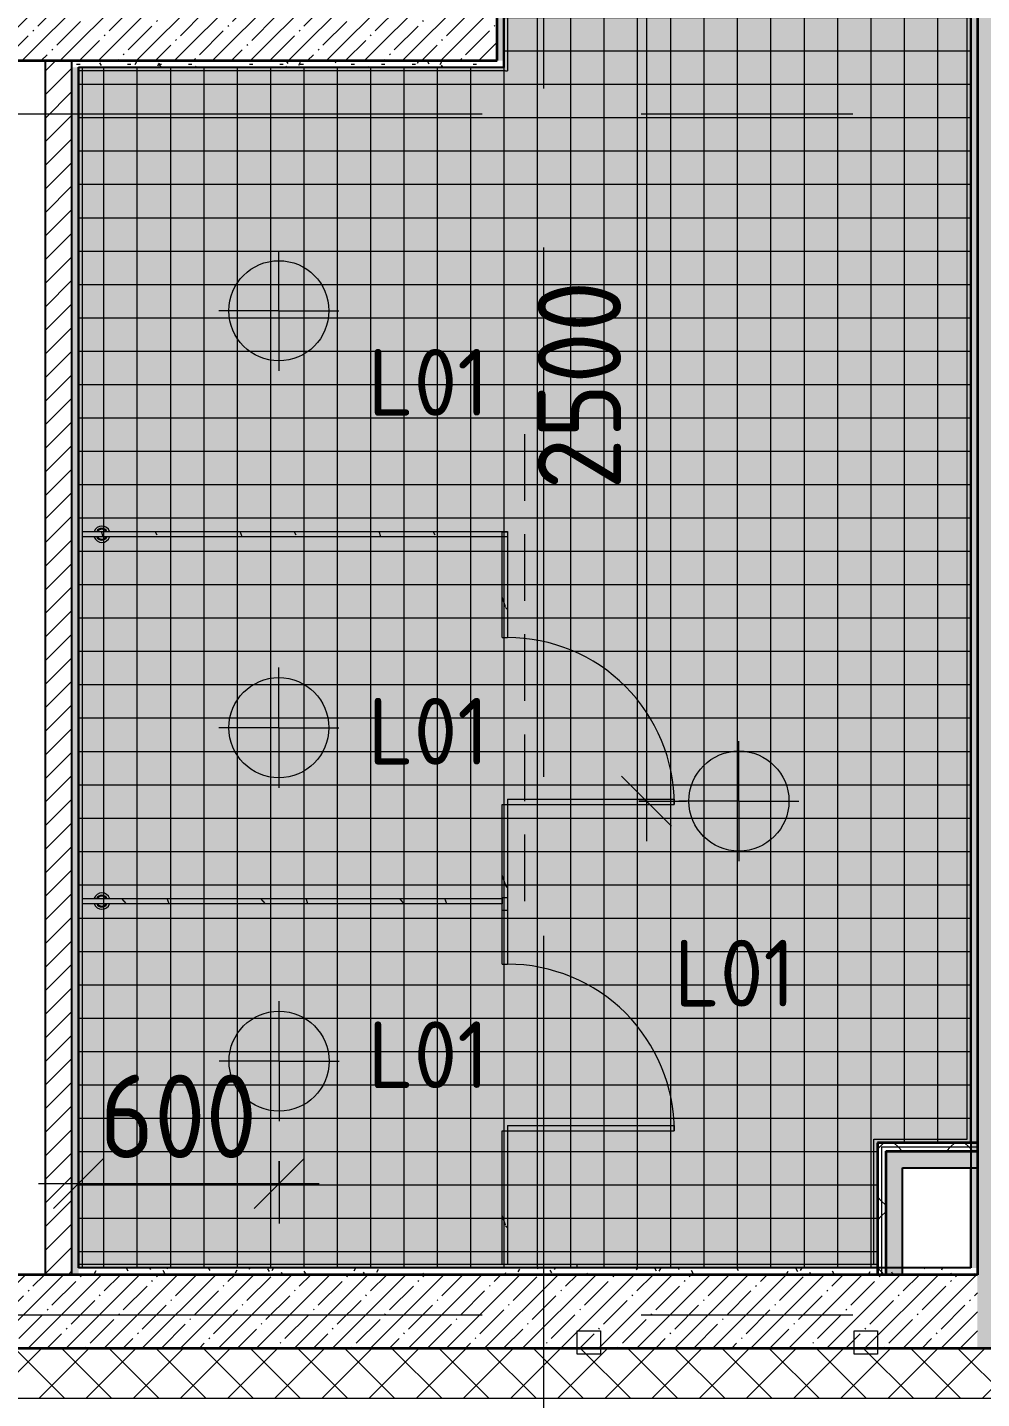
# Model space of a CAD drawing. Header units: millimetres. Extents: x 35802 to 233035, y -8553 to 29000.
# Drawn here: x 69012 to 71872, y -252 to 3859 of the extents above; entities that cross this region are included whole.
import ezdxf

# ---------------------------------------------------------------- set-up
doc = ezdxf.new("R2010")
doc.units = ezdxf.units.MM
doc.linetypes.add('ADSK_Штрих_ш2 п1', pattern=[300, 200, -100])
doc.linetypes.add('Осевая', pattern=[3175, 635, -476.25, 1587.5, -476.25])
for name, color, linetype, lineweight in [('A-ANNO-DIMS', 7, 'Continuous', 9), ('A-ANNO-DIMS-100', 7, 'Continuous', 9), ('A-ANNO-NOTE', 7, 'Continuous', 9), ('A-CLNG-PATT', 7, 'Continuous', 9), ('A-DETL-1', 7, 'ADSK_Штрих_ш2 п1', 9), ('A-DOOR', 7, 'Continuous', 9), ('A-GENM', 7, 'Continuous', 9), ('A-GLAZ', 7, 'Continuous', 9), ('A-GLAZ-1', 7, 'Continuous', 13), ('A-WALL', 7, 'Continuous', 9), ('E-LITE-EQPM-IDEN', 7, 'Continuous', 9), ('I-WALL', 7, 'Continuous', 9), ('Оси', 7, 'Continuous', 9), ('Оси-2', 7, 'Осевая', 9)]:
    doc.layers.add(name, color=color, linetype=linetype, lineweight=lineweight)
doc.layers.add('A-CLNG-PATT-1', color=7, linetype='Continuous', lineweight=9, transparency=1)
doc.layers.add('A-WALL-1', color=7, linetype='Continuous', lineweight=35, true_color=0x3c3c3c)
doc.layers.add('A-WALL-2', color=7, linetype='Continuous', lineweight=25, true_color=0x3c3c3c)
doc.styles.add('GOST Common', font='GOST_Common.ttf', dxfattribs={"height": 200})
doc.styles.add('ISOCPEUR', font='isocpeur.ttf', dxfattribs={"width": 0.9, "height": 250})
doc.dimstyles.new('ISO-2_5_0_9К_БОЛЬШОЙ', dxfattribs={"dimscale": 304.8, "dimtxt": 248.995294, "dimasz": 0.492126, "dimexe": 0.393701, "dimexo": 0.984252, "dimgap": 0, "dimtad": 1, "dimdec": 0, "dimrnd": 10, "dimzin": 0, "dimdsep": 46, "dimtxsty": 'ISOCPEUR', "dimblk1": 'OBLIQUE', "dimblk2": 'OBLIQUE', "dimsah": 1, "dimcen": 0.09, "dimdle": 0.393701, "dimazin": 0, "dimtfac": 1, "dimtdec": 4, "dimtix": 1, "dimtmove": 0, "dimatfit": 3, "dimfxl": 1, "dimtvp": 1, "dimtolj": 1, "dimtzin": 0, "dimarcsym": 2})
pattern_1 = [(45, (0, 0), (-57.02463, 57.02463), []), (45, (57.025, 0), (-57.02463, 57.02463), [100.806, -20.161, 3.353, -16.808])]
pattern_2 = [(18.435, (-1212.79, 70334.71), (832.99954, 416.50086), [158.051, -1159.038]), (49.399, (-1062.845, 70384.69), (2082.486787, 2499.010644), [76.799, -3763.143]), (46.848, (-1012.865, 70026.5), (5830.957739, 6247.5402574), [182.691, -8951.868]), (19.983, (-887.915, 70159.78), (3332.002656, 1249.49393), [97.5, -4777.508]), (0, (-1212.8, 70193.1), (416.5, 416.5), [83.3, -333.2]), (28.443, (-1129.485, 70193.1), (-5414.4962996, -2915.5071394), [227.365, -11140.87]), (354.289, (-929.565, 70301.39), (-3748.496867, 416.5263), [83.716, -4102.058]), (39.806, (-846.265, 70293.06), (-2082.48651, -1666.01521), [65.059, -3187.91])]
pattern_3 = [(0, (0, 0), (121.92, 30.48), [10.058, -81.382, 10.058, -81.382, -487.68]), (0, (0, 0), (121.92, 30.48), [-182.88, 10.058, -172.822, 10.058, -81.382, -213.36]), (0, (0, 0), (121.92, 30.48), [-457.2, 10.058, -50.902, 10.058, -142.342]), (120, (45.72, 15.24), (-87.356454, 90.345817), [10.058, -81.382, 10.058, -81.382, -487.68]), (120, (45.72, 15.24), (-87.356454, 90.345817), [-182.88, 10.058, -172.822, 10.058, -81.382, -213.36]), (120, (45.72, 15.24), (-87.356454, 90.345817), [-457.2, 10.058, -50.902, 10.058, -142.342]), (240, (60.96, 76.2), (-34.563546, -120.825817), [10.058, -81.382, 10.058, -81.382, -487.68]), (240, (60.96, 76.2), (-34.563546, -120.825817), [-182.88, 10.058, -172.822, 10.058, -81.382, -213.36]), (240, (60.96, 76.2), (-34.563546, -120.825817), [-457.2, 10.058, -50.902, 10.058, -142.342])]
pattern_4 = [(45, (0, 0), (-106.06602, 106.06602), []), (135, (0, 0), (-106.06602, -106.06602), [])]

# ---------------------------------------------------------------- blocks, each defined once
blk = doc.blocks.new('120_Окно_СКБ_1Ст - 120_Окно_СКБ_1Ст 900х2500_h_-20664874-План расстановки осветительного оборудования 1 этажа в осях 12-23')
at = {"layer": 'A-GLAZ-1'}
for p, q in [((-450, -127), (-450, -57)), ((-450, -57), (-380, -57)), ((-380, -57), (-380, -127)), ((380, -127), (380, -57)), ((380, -57), (450, -57)), ((450, -57), (450, -127)), ((-380, -127), (-450, -127)), ((450, -127), (380, -127))]:
    blk.add_line(p, q, dxfattribs=at)
blk = doc.blocks.new('131_Сантехническая перегородка_Дверь - СД-1-29846662-План расстановки осветительного оборудования 1 этажа в осях 12-23')
at = {"layer": 'A-DOOR'}
h = blk.add_hatch(dxfattribs=at)
h.set_pattern_fill('FP_45', color=256, style=0, pattern_type=2)
h.set_pattern_definition(pattern_2)
h.paths.add_polyline_path([(817.3, 8), (817.3, -8), (1134.7, -8), (1134.7, 8)])
at = {"layer": 'A-GENM'}
h = blk.add_hatch(dxfattribs=at)
h.set_pattern_fill('FP_45', color=256, style=0, pattern_type=2)
h.set_pattern_definition(pattern_2)
h.paths.add_polyline_path([(0, 8), (0, -8), (317.3, -8), (317.3, 8)])
at = {"layer": 'A-DOOR'}
for p, q in [((333.3, -8), (317.3, -8)), ((317.3, -8), (317.3, -508)), ((333.3, -8), (333.3, -508)), ((333.3, -508), (317.3, -508))]:
    blk.add_line(p, q, dxfattribs=at)
blk.add_arc((317.3, -8), 500, 270, 0, dxfattribs=at)
at = {"layer": 'A-GENM'}
for p, q in [((0, 8), (317.3, 8)), ((0, 8), (0, -8)), ((317.3, 8), (317.3, -8)), ((817.3, 8), (1134.7, 8)), ((817.3, 8), (817.3, -8)), ((1134.7, 8), (1134.7, -8)), ((317.3, -8), (0, -8)), ((1134.7, -8), (817.3, -8))]:
    blk.add_line(p, q, dxfattribs=at)
blk = doc.blocks.new('131_Сантехническая перегородка - СП-4-30850764-План расстановки осветительного оборудования 1 этажа в осях 12-23')
at = {"layer": 'A-GENM'}
h = blk.add_hatch(dxfattribs=at)
h.set_pattern_fill('FP_46', color=256, style=0, pattern_type=2)
h.set_pattern_definition([(108.435, (-69012.52, -2340), (-416.50086, 832.99954), [158.051, -1159.038]), (139.399, (-69062.5, -2190.06), (-2499.010644, 2082.486787), [76.799, -3763.143]), (136.848, (-68704.308, -2140.08), (-6247.5402574, 5830.957739), [182.691, -8951.868]), (109.983, (-68837.588, -2015.13), (-1249.49393, 3332.002656), [97.5, -4777.508]), (90, (-68870.9, -2340), (-416.5, 416.5), [83.3, -333.2]), (118.443, (-68870.908, -2256.7), (2915.5071394, -5414.4962996), [227.365, -11140.87]), (84.289, (-68979.2, -2056.78), (-416.5263, -3748.496867), [83.716, -4102.058]), (129.806, (-68970.87, -1973.48), (1666.01521, -2082.48651), [65.059, -3187.91])])
h.paths.add_polyline_path([(1319.2, -8), (1330, -8), (1330, 8), (55.2, 8), (55.2, -8), (1084.1, -8)])
for p, q in [((55.2, 8), (1330, 8)), ((1330, 8), (1330, -8)), ((1330, -8), (55.2, -8))]:
    blk.add_line(p, q, dxfattribs=at)
at = {"layer": 'A-GENM', "flags": 128}
for points in [[(126.7, 8), (126.3, 8.5), (126, 9), (125.6, 9.5), (125.2, 9.9), (124.8, 10.4), (124.4, 10.8), (123.9, 11.2), (123.5, 11.6), (123, 12), (122.5, 12.3), (122, 12.7), (121.5, 13), (121, 13.3), (120.5, 13.6), (119.9, 13.8), (119.4, 14), (118.8, 14.3), (118.2, 14.4), (117.6, 14.6), (117, 14.7), (116.5, 14.9), (115.9, 14.9), (115.3, 15), (114.7, 15.1), (114.1, 15.1), (113.5, 15.1), (112.8, 15), (112.2, 15), (111.7, 14.9), (111.1, 14.8), (110.5, 14.7), (109.9, 14.5), (109.3, 14.4), (108.7, 14.2), (108.2, 13.9), (107.6, 13.7), (107.1, 13.4), (106.5, 13.2), (106, 12.9), (105.5, 12.5), (105, 12.2), (104.5, 11.8), (104.1, 11.4), (103.6, 11), (103.2, 10.6), (102.8, 10.2), (102.4, 9.7), (102, 9.3), (101.6, 8.8), (101.3, 8.3), (101.1, 8)], [(101.1, -8), (101.4, -8.5), (101.8, -9), (102.2, -9.5), (102.6, -9.9), (103, -10.4), (103.4, -10.8), (103.8, -11.2), (104.3, -11.6), (104.7, -12), (105.2, -12.3), (105.7, -12.7), (106.2, -13), (106.8, -13.3), (107.3, -13.6), (107.9, -13.8), (108.4, -14), (109, -14.3), (109.6, -14.4), (110.1, -14.6), (110.7, -14.7), (111.3, -14.9), (111.9, -14.9), (112.5, -15), (113.1, -15.1), (113.7, -15.1), (114.3, -15.1), (114.9, -15), (115.5, -15), (116.1, -14.9), (116.7, -14.8), (117.3, -14.7), (117.9, -14.5), (118.5, -14.4), (119, -14.2), (119.6, -13.9), (120.2, -13.7), (120.7, -13.4), (121.2, -13.2), (121.7, -12.9), (122.3, -12.5), (122.7, -12.2), (123.2, -11.8), (123.7, -11.4), (124.1, -11), (124.6, -10.6), (125, -10.2), (125.4, -9.7), (125.8, -9.3), (126.1, -8.8), (126.5, -8.3), (126.7, -8)]]:
    blk.add_lwpolyline(points, dxfattribs=at)
at = {"layer": 'A-GENM'}
for radius, start, end in [(24.6, 19.9113, 160.0887), (17.6, 28.9731, 151.0269), (15.1, 78.8699, 146.2189), (15.1, 33.7811, 53.124), (24.6, 199.9113, 340.0887), (17.6, 208.9731, 331.0269), (15.1, 213.7811, 233.124), (15.1, 258.8699, 326.2189)]:
    blk.add_arc((113.9, 0), radius, start, end, dxfattribs=at)
blk = doc.blocks.new('131_Сантехническая перегородка - СП-4-30850728-План расстановки осветительного оборудования 1 этажа в осях 12-23')
at = {"layer": 'A-GENM'}
h = blk.add_hatch(dxfattribs=at)
h.set_pattern_fill('FP_47', color=256, style=0, pattern_type=2)
h.set_pattern_definition([(108.435, (-68996.37, -1240), (-416.50086, 832.99954), [158.051, -1159.038]), (139.399, (-69046.354, -1090.06), (-2499.010644, 2082.486787), [76.799, -3763.143]), (136.848, (-68688.164, -1040.08), (-6247.5402574, 5830.957739), [182.691, -8951.868]), (109.983, (-68821.444, -915.13), (-1249.49393, 3332.002656), [97.5, -4777.508]), (90, (-68854.76, -1240), (-416.5, 416.5), [83.3, -333.2]), (118.443, (-68854.764, -1156.7), (2915.5071394, -5414.4962996), [227.365, -11140.87]), (84.289, (-68963.054, -956.78), (-416.5263, -3748.496867), [83.716, -4102.058]), (129.806, (-68954.724, -873.48), (1666.01521, -2082.48651), [65.059, -3187.91])])
h.paths.add_polyline_path([(1330, -8), (1330, 8), (71.3, 8), (71.3, -8), (1100.3, -8)])
for p, q in [((71.3, 8), (1330, 8)), ((1330, 8), (1330, -8)), ((1330, -8), (71.3, -8))]:
    blk.add_line(p, q, dxfattribs=at)
at = {"layer": 'A-GENM', "flags": 128}
for points in [[(142.8, 8), (142.5, 8.5), (142.1, 9), (141.8, 9.5), (141.4, 9.9), (141, 10.4), (140.5, 10.8), (140.1, 11.2), (139.6, 11.6), (139.2, 12), (138.7, 12.3), (138.2, 12.7), (137.7, 13), (137.1, 13.3), (136.6, 13.6), (136.1, 13.8), (135.5, 14), (134.9, 14.3), (134.4, 14.4), (133.8, 14.6), (133.2, 14.7), (132.6, 14.9), (132, 14.9), (131.4, 15), (130.8, 15.1), (130.2, 15.1), (129.6, 15.1), (129, 15), (128.4, 15), (127.8, 14.9), (127.2, 14.8), (126.6, 14.7), (126, 14.5), (125.4, 14.4), (124.9, 14.2), (124.3, 13.9), (123.8, 13.7), (123.2, 13.4), (122.7, 13.2), (122.2, 12.9), (121.7, 12.5), (121.2, 12.2), (120.7, 11.8), (120.2, 11.4), (119.8, 11), (119.3, 10.6), (118.9, 10.2), (118.5, 9.7), (118.1, 9.3), (117.8, 8.8), (117.4, 8.3), (117.3, 8)], [(117.3, -8), (117.6, -8.5), (117.9, -9), (118.3, -9.5), (118.7, -9.9), (119.1, -10.4), (119.5, -10.8), (120, -11.2), (120.4, -11.6), (120.9, -12), (121.4, -12.3), (121.9, -12.7), (122.4, -13), (122.9, -13.3), (123.5, -13.6), (124, -13.8), (124.6, -14), (125.1, -14.3), (125.7, -14.4), (126.3, -14.6), (126.9, -14.7), (127.5, -14.9), (128.1, -14.9), (128.7, -15), (129.3, -15.1), (129.9, -15.1), (130.5, -15.1), (131.1, -15), (131.7, -15), (132.3, -14.9), (132.9, -14.8), (133.4, -14.7), (134, -14.5), (134.6, -14.4), (135.2, -14.2), (135.7, -13.9), (136.3, -13.7), (136.8, -13.4), (137.4, -13.2), (137.9, -12.9), (138.4, -12.5), (138.9, -12.2), (139.4, -11.8), (139.8, -11.4), (140.3, -11), (140.7, -10.6), (141.1, -10.2), (141.5, -9.7), (141.9, -9.3), (142.3, -8.8), (142.6, -8.3), (142.8, -8)]]:
    blk.add_lwpolyline(points, dxfattribs=at)
at = {"layer": 'A-GENM'}
for radius, start, end in [(24.6, 19.9113, 160.0887), (17.6, 28.9731, 151.0269), (15.1, 78.8699, 146.2189), (15.1, 33.7811, 53.124), (24.6, 199.9113, 340.0887), (17.6, 208.9731, 331.0269), (15.1, 213.7811, 233.124), (15.1, 258.8699, 326.2189)]:
    blk.add_arc((130, 0), radius, start, end, dxfattribs=at)
blk = doc.blocks.new('131_Сантехническая перегородка_Дверь_сдвиг_ - СД-1-30819161-План расстановки осветительного оборудования 1 этажа в осях 12-23')
at = {"layer": 'A-GENM'}
h = blk.add_hatch(dxfattribs=at)
h.set_pattern_fill('FP_80', color=256, style=0, pattern_type=2)
h.set_pattern_definition([(18.435, (-151, 70334.71), (832.99954, 416.50086), [158.051, -1159.038]), (49.399, (-1.06, 70384.69), (2082.486787, 2499.010644), [76.799, -3763.143]), (46.848, (48.92, 70026.5), (5830.957739, 6247.5402574), [182.691, -8951.868]), (19.983, (173.87, 70159.78), (3332.002656, 1249.49393), [97.5, -4777.508]), (0, (-151, 70193.1), (416.5, 416.5), [83.3, -333.2]), (28.443, (-67.7, 70193.1), (-5414.4962996, -2915.5071394), [227.365, -11140.87]), (354.289, (132.22, 70301.39), (-3748.496867, 416.5263), [83.716, -4102.058]), (39.806, (215.52, 70293.06), (-2082.48651, -1666.01521), [65.059, -3187.91])])
h.paths.add_polyline_path([(0, 8), (0, -8), (400, -8), (400, 8), (188.1, 8)])
at = {"layer": 'A-DOOR'}
for p, q in [((416, -8), (400, -8)), ((400, -8), (400, -508)), ((416, -8), (416, -508)), ((416, -508), (400, -508))]:
    blk.add_line(p, q, dxfattribs=at)
blk.add_arc((400, -8), 500, 270, 0, dxfattribs=at)
at = {"layer": 'A-GENM'}
for p, q in [((0, 8), (400, 8)), ((400, 8), (400, -8)), ((900, 8), (1100, 8)), ((900, 8), (900, -8)), ((1100, 8), (1100, -8)), ((400, -8), (0, -8)), ((1100, -8), (900, -8))]:
    blk.add_line(p, q, dxfattribs=at)
blk = doc.blocks.new('DIMBLOCK174-План расстановки осветительного оборудования 1 этажа в осях 12-23')
at = {"layer": 'A-ANNO-DIMS-100', "lineweight": 20}
for p, q in [((70868.1, 4040), (70793.1, 4115)), ((70868.1, 4040), (70943.1, 3965)), ((70868.1, 1540), (70793.1, 1615)), ((70868.1, 1540), (70943.1, 1465))]:
    blk.add_line(p, q, dxfattribs=at)
at = {"layer": 'A-ANNO-DIMS-100'}
for p, q in [((70664.6, 4040), (70988.1, 4040)), ((70868.1, 4040), (70664.6, 4040)), ((70868.1, 4040), (70868.1, 1420)), ((70845, 1540), (70988.1, 1540)), ((70868.1, 1540), (70845, 1540))]:
    blk.add_line(p, q, dxfattribs=at)
at = {"layer": 'A-ANNO-DIMS-100', "color": 0, "insert": (70541.5, 2474), "char_height": 250, "width": 758.478, "attachment_point": 1, "rotation": 90, "line_spacing_factor": 1.149209, "style": 'ISOCPEUR'}
blk.add_mtext('2500', dxfattribs=at)
blk = doc.blocks.new('_Oblique')
at = {"color": 0, "linetype": 'ByBlock', "lineweight": -2}
blk.add_line((-0.5, -0.5), (0.5, 0.5), dxfattribs=at)
blk = doc.blocks.new('DIMBLOCK175-План расстановки осветительного оборудования 1 этажа в осях 12-23')
at = {"layer": 'A-ANNO-DIMS-100'}
for p, q in [((69165, 199.1), (69165, 513.1)), ((69766, 460), (69766, 273.1)), ((69766, 393.1), (69766, 460)), ((69045, 393.1), (69886, 393.1)), ((69165, 393.1), (69165, 199.1))]:
    blk.add_line(p, q, dxfattribs=at)
at = {"layer": 'A-ANNO-DIMS-100', "lineweight": 20}
for p, q in [((69165, 393.1), (69240, 468.1)), ((69766, 393.1), (69841, 468.1)), ((69165, 393.1), (69090, 318.1)), ((69766, 393.1), (69691, 318.1))]:
    blk.add_line(p, q, dxfattribs=at)
at = {"layer": 'A-ANNO-DIMS-100', "color": 0, "insert": (69228.5, 719.7), "char_height": 250, "width": 568.858, "attachment_point": 1, "line_spacing_factor": 1.149209, "style": 'ISOCPEUR'}
blk.add_mtext('600', dxfattribs=at)

msp = doc.modelspace()

# ---------------------------------------------------------------- hatches: boundary and pattern name
at = {"layer": 'A-CLNG-PATT'}
h = msp.add_hatch(dxfattribs=at)
h.set_pattern_fill('FP_69', color=256, style=0, pattern_type=2)
h.set_pattern_definition([(270, (70441, 3889), (100, 6e-15), []), (0, (70441, 3889), (0, 100), [])])
h.paths.add_polyline_path([(70204.9, 140), (71560, 140), (71560, 515.5), (71840, 515.5), (71840, 7660), (70440, 7660), (70440, 3740), (69165, 3740), (69165, 140)])
at = {"layer": 'A-CLNG-PATT-1'}
msp.add_hatch(color=256, dxfattribs=at).paths.add_polyline_path([(69165, 140), (71560, 140), (71560, 515.5), (71840, 515.5), (71840, 7660), (70440, 7660), (70440, 3740), (69165, 3740), (69165, 515.5)])
at = {"layer": 'A-WALL'}
h = msp.add_hatch(dxfattribs=at)
h.set_pattern_fill('FP_17', color=256, style=0, pattern_type=2)
h.set_pattern_definition([(45, (0, 0), (-70.71068, 70.71068), []), (135, (0, 0), (-70.71068, -70.71068), [])])
h.paths.add_polyline_path([(75700, -250), (75700, -100), (38742.7, -100), (38742.7, -250), (75646.2, -250)])
at = {"layer": 'I-WALL'}
h = msp.add_hatch(dxfattribs=at)
h.set_pattern_fill('FP_1', color=256, style=0, pattern_type=2)
h.set_pattern_definition(pattern_1)
h.paths.add_polyline_path([(71860, -100), (72080, -100), (72080, 7900), (71860, 7900), (71860, 120)])
h = msp.add_hatch(dxfattribs=at)
h.set_pattern_fill('FP_67', color=256, style=0, pattern_type=2)
h.set_pattern_definition(pattern_3)
h.paths.add_polyline_path([(70420, 3760), (70440, 3760), (70440, 7680), (70420, 7680), (70420, 4850.3)])
h = msp.add_hatch(dxfattribs=at)
h.set_pattern_fill('FP_67', color=256, style=0, pattern_type=2)
h.set_pattern_definition(pattern_3)
h.paths.add_polyline_path([(71860, 140), (71860, 7680), (71840, 7680), (71840, 140)])
h = msp.add_hatch(dxfattribs=at)
h.set_pattern_fill('FP_1', color=256, style=0, pattern_type=2)
h.set_pattern_definition(pattern_1)
h.paths.add_polyline_path([(70420, 3760), (70420, 3980), (67080, 3980), (67080, 3760), (70204.9, 3760)])
h = msp.add_hatch(dxfattribs=at)
h.set_pattern_fill('FP_36', color=256, style=0, pattern_type=2)
h.set_pattern_definition([(45, (0, 0), (-35.35534, 35.35534), [])])
h.paths.add_polyline_path([(69145, 120), (69145, 3760), (69065, 3760), (69065, 120)])
h = msp.add_hatch(dxfattribs=at)
h.set_pattern_fill('FP_67', color=256, style=0, pattern_type=2)
h.set_pattern_definition(pattern_3)
h.paths.add_polyline_path([(69165, 3740), (70440, 3740), (70440, 3760), (69145, 3760), (69145, 3740)])
h = msp.add_hatch(dxfattribs=at)
h.set_pattern_fill('FP_67', color=256, style=0, pattern_type=2)
h.set_pattern_definition(pattern_3)
h.paths.add_polyline_path([(69165, 120), (69165, 3740), (69145, 3740), (69145, 120)])
h = msp.add_hatch(dxfattribs=at)
h.set_pattern_fill('FP_74', color=256, style=0, pattern_type=2)
h.set_pattern_definition(pattern_4)
h.paths.add_polyline_path([(71860, 503), (71860, 515.5), (71560, 515.5), (71560, 503), (71655.9, 503)])
h = msp.add_hatch(dxfattribs=at)
h.set_pattern_fill('FP_74', color=256, style=0, pattern_type=2)
h.set_pattern_definition(pattern_4)
h.paths.add_polyline_path([(71572.5, 120), (71572.5, 503), (71560, 503), (71560, 120)])
h = msp.add_hatch(dxfattribs=at)
h.set_pattern_fill('FP_74', color=256, style=0, pattern_type=2)
h.set_pattern_definition(pattern_4)
h.paths.add_polyline_path([(71860, 490.5), (71860, 503), (71572.5, 503), (71572.5, 490.5), (71655.9, 490.5)])
h = msp.add_hatch(dxfattribs=at)
h.set_pattern_fill('FP_74', color=256, style=0, pattern_type=2)
h.set_pattern_definition(pattern_4)
h.paths.add_polyline_path([(71585, 120), (71585, 490.5), (71572.5, 490.5), (71572.5, 120)])
for points in [[(71860, 440.5), (71860, 490.5), (71585, 490.5), (71585, 440.5), (71655.9, 440.5)], [(71585, 120), (71635, 120), (71635, 440.5), (71585, 440.5), (71585, 196.3)]]:
    msp.add_hatch(color=256, dxfattribs=at).paths.add_polyline_path(points)
h = msp.add_hatch(dxfattribs=at)
h.set_pattern_fill('FP_67', color=256, style=0, pattern_type=2)
h.set_pattern_definition(pattern_3)
h.paths.add_polyline_path([(71860, 120), (71860, 140), (69165, 140), (69165, 120), (71655.9, 120)])
h = msp.add_hatch(dxfattribs=at)
h.set_pattern_fill('FP_1', color=256, style=0, pattern_type=2)
h.set_pattern_definition(pattern_1)
h.paths.add_polyline_path([(71655.9, -100), (71860, -100), (71860, 120), (65910, 120), (65910, -100), (70930.4, -100)])

# ---------------------------------------------------------------- linework, layer by layer
at = {"layer": 'A-ANNO-NOTE'}
for p, q in [((69765.5, 3010), (69765.5, 3190)), ((69765.5, 3010), (69585.5, 3010)), ((69765.5, 3010), (69945.5, 3010)), ((69765.5, 3010), (69765.5, 2830)), ((69765.5, 1760), (69765.5, 1940)), ((69765.5, 1760), (69585.5, 1760)), ((69765.5, 1760), (69945.5, 1760)), ((69765.5, 1760), (69765.5, 1580)), ((71145, 1540), (71145, 1720)), ((71145, 1540), (70965, 1540)), ((71145, 1540), (71325, 1540)), ((71145, 1540), (71145, 1360)), ((69766, 760), (69766, 940)), ((69766, 760), (69586, 760)), ((69766, 760), (69946, 760)), ((69766, 760), (69766, 580))]:
    msp.add_line(p, q, dxfattribs=at)
for centre in [(69765.5, 3010), (69765.5, 1760), (71145, 1540), (69766, 760)]:
    msp.add_circle(centre, 150, dxfattribs=at)
at = {"layer": 'A-DETL-1'}
msp.add_line((70502.5, 1240), (70502.5, 2740), dxfattribs=at)
at = {"layer": 'A-WALL'}
for p, q in [((71572.5, 503), (71572.5, 120)), ((71572.5, 503), (71860, 503)), ((38742.7, -250), (75850, -250))]:
    msp.add_line(p, q, dxfattribs=at)
at = {"layer": 'A-WALL-1'}
for p, q in [((71860, 7900), (71860, 120)), ((70420, 3760), (70420, 3980)), ((67080, 3760), (70420, 3760)), ((71560, 515.5), (71560, 120)), ((71860, 515.5), (71560, 515.5)), ((71585, 490.5), (71585, 120)), ((71585, 490.5), (71860, 490.5)), ((71860, 120), (65910, 120)), ((65910, -100), (75480, -100))]:
    msp.add_line(p, q, dxfattribs=at)
at = {"layer": 'A-WALL-2'}
for p, q in [((70440, 3740), (70440, 7660)), ((71840, 7660), (71840, 140)), ((69065, 3760), (69065, 120)), ((69145, 120), (69145, 3760)), ((69165, 3740), (70440, 3740)), ((69165, 140), (69165, 3740)), ((71635, 120), (71635, 440.5)), ((71635, 440.5), (71860, 440.5)), ((71840, 140), (69165, 140))]:
    msp.add_line(p, q, dxfattribs=at)
at = {"layer": 'I-WALL'}
for p, q in [((70441, 7659), (70441, 3739)), ((70451, 7660), (70451, 3729)), ((71829, 526.5), (71829, 7660)), ((71839, 515.5), (71839, 7659)), ((70439.6, 3739), (69165, 3739)), ((70443.8, 3729), (69165, 3729)), ((69166, 3739), (69166, 140)), ((69176, 3740), (69176, 140)), ((70440, 3739), (70440, 3740)), ((70440, 3739), (70441, 3739)), ((70444.8, 3729), (70451, 3729)), ((71549, 151), (71549, 526.5)), ((71549, 526.5), (71829, 526.5)), ((71560, 516.5), (71827.5, 516.5)), ((71560, 516.5), (71560, 515.5)), ((71827.5, 516.5), (71827.5, 515.5)), ((71839, 140), (71839, 440.5)), ((69165, 151), (71560, 151)), ((69166, 141), (71560, 141)), ((70660, 140), (70660, 151)), ((71560, 150), (70660, 150)), ((71635, 141), (71840, 141))]:
    msp.add_line(p, q, dxfattribs=at)
at = {"layer": 'Оси'}
msp.add_line((70560, -1999), (70560, 501), dxfattribs=at)
at = {"layer": 'Оси-2'}
for p, q in [((70560, 501), (70560, 24898.1)), ((39101.6, 3600), (82250, 3600)), ((39101.6, 0), (82250, 0))]:
    msp.add_line(p, q, dxfattribs=at)

# ---------------------------------------------------------------- block references
at = {"layer": 'A-GENM'}
for name, p in [('131_Сантехническая перегородка - СП-4-30850764-План расстановки осветительного оборудования 1 этажа в осях 12-23', (69120.8, 2340)), ('131_Сантехническая перегородка - СП-4-30850728-План расстановки осветительного оборудования 1 этажа в осях 12-23', (69104.7, 1240))]:
    msp.add_blockref(name, p, dxfattribs=at)
at = {"layer": 'A-GENM', "rotation": 90.00000000002345}
for name, p in [('131_Сантехническая перегородка_Дверь - СД-1-29846662-План расстановки осветительного оборудования 1 этажа в осях 12-23', (70443, 1212.8)), ('131_Сантехническая перегородка_Дверь_сдвиг_ - СД-1-30819161-План расстановки осветительного оборудования 1 этажа в осях 12-23', (70443, 151))]:
    msp.add_blockref(name, p, dxfattribs=at)
at = {"layer": 'A-GLAZ', "rotation": 180}
msp.add_blockref('120_Окно_СКБ_1Ст - 120_Окно_СКБ_1Ст 900х2500_h_-20664874-План расстановки осветительного оборудования 1 этажа в осях 12-23', (71110, -175), dxfattribs=at)

# ---------------------------------------------------------------- texts
at = {"layer": 'E-LITE-EQPM-IDEN', "char_height": 200, "width": 472.996, "attachment_point": 1, "style": 'GOST Common'}
for insert in [(70032.3, 2895.4), (70032.3, 1849.3), (70950.4, 1124), (70032.3, 879.3)]:
    msp.add_mtext('L01', dxfattribs=dict(at, insert=insert))

# ---------------------------------------------------------------- dimensions: what is measured, and where the dimension line sits
at = {"layer": 'A-ANNO-DIMS'}
dim = msp.add_linear_dim(base=(70868.1, 1540), p1=(70964.6, 4040), p2=(71145, 1540), angle=90, dimstyle='ISO-2_5_0_9К_БОЛЬШОЙ', override={"dimpost": '<>', "dimfxl": 2506.499087}, dxfattribs=at)
dim.commit()
dim.dimension.update_dxf_attribs({"geometry": 'DIMBLOCK174-План расстановки осветительного оборудования 1 этажа в осях 12-23', "text_midpoint": (70743.1, 2790)})
dim = msp.add_linear_dim(base=(69766, 393.1), p1=(69165, 499.1), p2=(69766, 760), dimstyle='ISO-2_5_0_9К_БОЛЬШОЙ', override={"dimpost": '<>', "dimfxl": 655.170922}, dxfattribs=at)
dim.commit()
dim.dimension.update_dxf_attribs({"geometry": 'DIMBLOCK175-План расстановки осветительного оборудования 1 этажа в осях 12-23', "text_midpoint": (69465.5, 518.1)})

doc.saveas('drawing.dxf')
